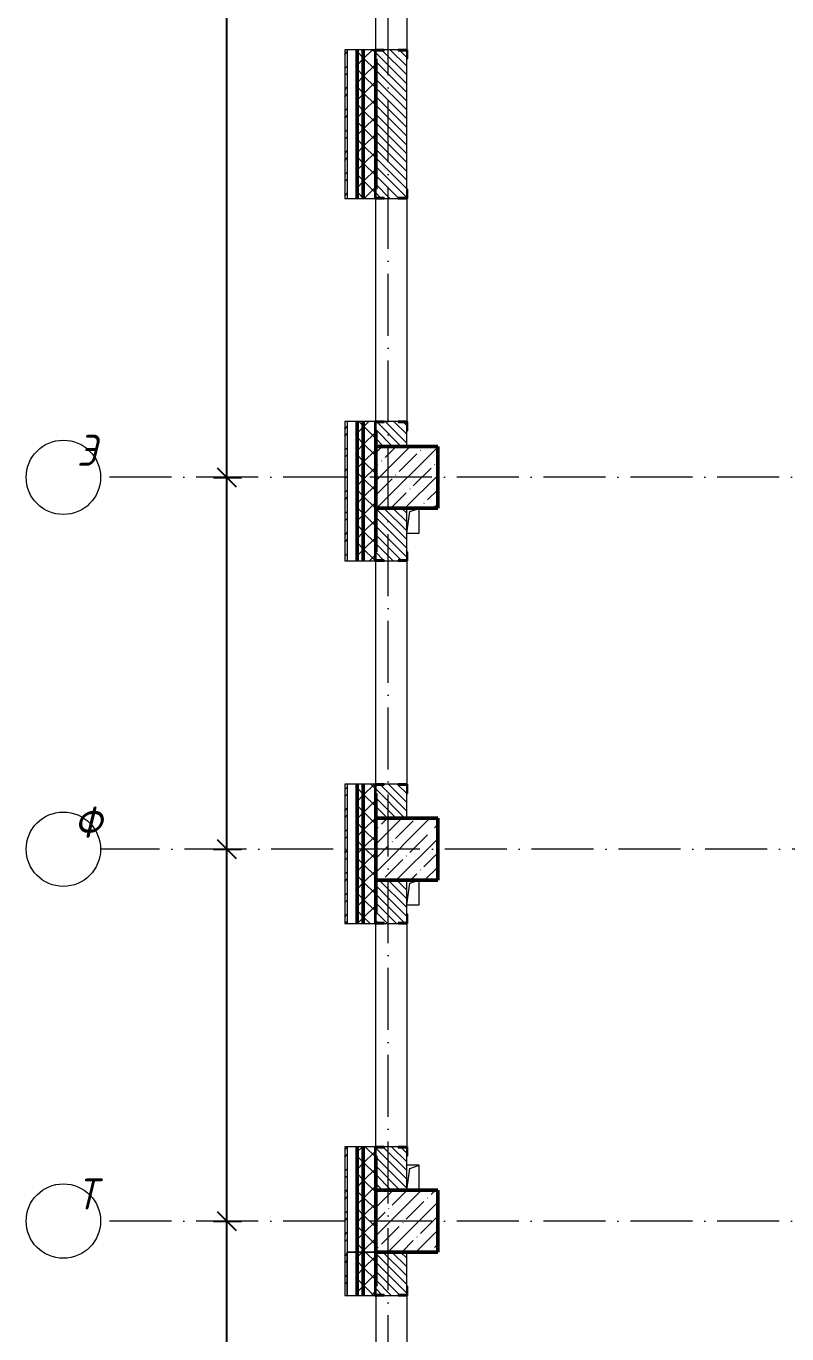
# Model space of a CAD drawing. Header units: millimetres. Extents: x -401725 to 250493, y 305116 to 802890.
# Drawn here: x 139417 to 145551, y 343757 to 354307 of the extents above; entities that cross this region are included whole.
import ezdxf

# ---------------------------------------------------------------- set-up
doc = ezdxf.new("R2010")
doc.units = ezdxf.units.MM
doc.linetypes.add('50_200_ШТРИХ_1Т_ш5_п1_п1_', pattern=[700, 500, -100, 0, -100])
for name, color, linetype, lineweight in [('A-____-____-DIMS', 7, 'Continuous', 9), ('A-GENM-____-MCUT', 7, 'Continuous', 25), ('A-GENM-____-OTLN', 7, 'Continuous', 9), ('A-GENM-____-OTLN-1', 7, 'Continuous', 25), ('A-WALL-____-MCUT-2', 7, 'Continuous', 50), ('A-WALL-____-MCUT-3', 7, 'Continuous', 9), ('A-WALL-____-OTLN', 7, 'Continuous', 9), ('A-WALL-____-PATT-1', 7, 'Continuous', 9), ('A-WALL-FNSH-MCUT-1', 7, 'Continuous', 9), ('S-COLS-____-MCUT', 7, 'Continuous', 50), ('S-COLS-____-OTLN', 7, 'Continuous', 9), ('S-GRID-____-IDEN', 7, 'Continuous', 9), ('S-GRID-____-OTLN-1', 7, '50_200_ШТРИХ_1Т_ш5_п1_п1_', 9)]:
    doc.layers.add(name, color=color, linetype=linetype, lineweight=lineweight)
doc.styles.add('ISOCPEUR_I', font='isocpeui.ttf', dxfattribs={"width": 0.9, "height": 2.5})
doc.dimstyles.new('ISO-2_5_0_9К_БОЛЬШОЙ_ОСИ', dxfattribs={"dimscale": 304.8, "dimtxt": 248.995294, "dimasz": 0.492126, "dimexe": 0.393701, "dimexo": 0, "dimgap": 0, "dimtad": 1, "dimdec": 0, "dimzin": 0, "dimdsep": 46, "dimtxsty": 'ISOCPEUR_I', "dimblk1": 'OBLIQUE', "dimblk2": 'OBLIQUE', "dimsah": 1, "dimcen": 0.09, "dimdle": 0.393701, "dimazin": 0, "dimtfac": 1, "dimtdec": 4, "dimtix": 1, "dimtmove": 0, "dimatfit": 3, "dimfxl": 1, "dimtvp": 1, "dimtolj": 1, "dimtzin": 0, "dimarcsym": 2})
pattern_1 = [(135, (144685.44, 312186.367), (-35.35534, -35.35534), [])]
pattern_2 = [(45, (144685.44, 312186.37), (-70.71068, 70.71068), []), (135, (144685.44, 312186.37), (-70.71068, -70.71068), [])]
pattern_3 = [(45, (144685.44, 312186.37), (-85.5366, 85.5366), []), (45, (144742.46, 312186.37), (-85.5366, 85.5366), [])]

# ---------------------------------------------------------------- blocks, each defined once
blk = doc.blocks.new('BSC_Колонна _Прямоугольная - 500х500-V41-АР1_План отверстий 3 этажа в осях 1-64_А-ГГ')
at = {"layer": 'S-COLS-____-OTLN'}
h = blk.add_hatch(dxfattribs=at)
h.set_pattern_fill('FP_78', color=256, style=0, pattern_type=2)
h.set_pattern_definition([(45, (2200, -32481.04), (-114.04925, 114.04925), []), (45, (2314.05, -32481.04), (-114.04925, 114.04925), [201.613, -40.323, 3.353, -36.97])])
h.paths.add_polyline_path([(-250, -250), (250, -250), (250, 250), (-250, 250), (-250, 74)], flags=0)
at = {"layer": 'S-COLS-____-MCUT'}
for p, q in [((250, 250), (-250, 250)), ((-250, 250), (-250, -250)), ((250, -250), (250, 250)), ((-250, -250), (250, -250))]:
    blk.add_line(p, q, dxfattribs=at)
blk = doc.blocks.new('BSC_Колонна _Прямоугольная - 500х500-V53-АР1_План отверстий 3 этажа в осях 1-64_А-ГГ')
at = {"layer": 'S-COLS-____-OTLN'}
h = blk.add_hatch(dxfattribs=at)
h.set_pattern_fill('FP_90', color=256, style=0, pattern_type=2)
h.set_pattern_definition([(45, (2200, -35481.04), (-114.04925, 114.04925), []), (45, (2314.05, -35481.04), (-114.04925, 114.04925), [201.613, -40.323, 3.353, -36.97])])
h.paths.add_polyline_path([(-250, -250), (250, -250), (250, 250), (-250, 250)], flags=0)
at = {"layer": 'S-COLS-____-MCUT'}
for p, q in [((250, 250), (-250, 250)), ((-250, 250), (-250, -250)), ((250, -250), (250, 250)), ((-250, -250), (250, -250))]:
    blk.add_line(p, q, dxfattribs=at)
blk = doc.blocks.new('BSC_Колонна _Прямоугольная - 500х500-V120-АР1_План отверстий 3 этажа в осях 1-64_А-ГГ')
at = {"layer": 'S-COLS-____-OTLN'}
h = blk.add_hatch(dxfattribs=at)
h.set_pattern_fill('FP_143', color=256, style=0, pattern_type=2)
h.set_pattern_definition([(45, (2200, -38481.04), (-114.04925, 114.04925), []), (45, (2314.05, -38481.04), (-114.04925, 114.04925), [201.613, -40.323, 3.353, -36.97])])
h.paths.add_polyline_path([(-250, -250), (250, -250), (250, 250), (-250, 250), (-250, 94)], flags=0)
at = {"layer": 'S-COLS-____-MCUT'}
for p, q in [((250, 250), (-250, 250)), ((-250, 250), (-250, -250)), ((250, -250), (250, 250)), ((-250, -250), (250, -250))]:
    blk.add_line(p, q, dxfattribs=at)
blk = doc.blocks.new('Фахверк_СКБ_Уголок - 250_2700-27497298-АР1_План отверстий 3 этажа в осях 1-64_А-ГГ')
at = {"layer": 'A-GENM-____-MCUT'}
for p, q in [((200, 181), (125, 181)), ((125, 181), (125, 106)), ((125, 106), (131, 106)), ((131, 106), (131, 175)), ((131, 175), (200, 175)), ((200, 175), (200, 181)), ((131, -6), (125, -6)), ((125, -6), (125, -81)), ((125, -81), (200, -81)), ((131, -75), (131, -6)), ((200, -75), (131, -75)), ((200, -81), (200, -75))]:
    blk.add_line(p, q, dxfattribs=at)
blk = doc.blocks.new('AR_Отверстие прямоугольное _в плите_ - AR_Отверстие прямоугольное _в плите_-30510733-АР1_План отверстий 3 этажа в осях 1-64_А-ГГ')
at = {"layer": 'A-GENM-____-OTLN'}
for p, q in [((50, 100), (-50, 100)), ((-50, -100), (-25, 75)), ((-25, 75), (50, 100)), ((50, -100), (50, 100)), ((-50, -100), (50, -100))]:
    blk.add_line(p, q, dxfattribs=at)
blk = doc.blocks.new('AR_Отверстие прямоугольное _в плите_ - AR_Отверстие прямоугольное _в плите_-V174-АР1_План отверстий 3 этажа в осях 1-64_А-ГГ')
at = {"layer": 'A-GENM-____-OTLN'}
for p, q in [((-50, -100), (-25, 75)), ((-25, 75), (50, 100)), ((50, -100), (50, 100)), ((-50, -100), (50, -100))]:
    blk.add_line(p, q, dxfattribs=at)
blk = doc.blocks.new('AR_Отверстие прямоугольное _в плите_ - AR_Отверстие прямоугольное _в плите_-V175-АР1_План отверстий 3 этажа в осях 1-64_А-ГГ')
at = {"layer": 'A-GENM-____-OTLN'}
for p, q in [((50, 100), (-50, 100)), ((-50, -100), (-25, 75)), ((-25, 75), (50, 100)), ((50, -100), (50, 100))]:
    blk.add_line(p, q, dxfattribs=at)
blk = doc.blocks.new('Ось сетки - Круг_Ø6_00__ISO-2_5_0_9K_-25732049-АР1_План отверстий 3 этажа в осях 1-64_А-ГГ')
at = {"layer": 'S-GRID-____-IDEN'}
blk.add_circle((0, 0), 3, dxfattribs=at)
blk = doc.blocks.new('_Oblique')
at = {"color": 0, "linetype": 'ByBlock', "lineweight": -2}
blk.add_line((-0.5, -0.5), (0.5, 0.5), dxfattribs=at)
blk = doc.blocks.new('*D10097')
at = {"layer": 'A-____-____-DIMS', "color": 0, "lineweight": -2, "transparency": 16777216}
for p, q in [((141034, 338547), (141034, 344787)), ((140928, 344667), (141154, 344667)), ((140928, 338667), (141154, 338667))]:
    blk.add_line(p, q, dxfattribs=at)
at = {"layer": 'Defpoints', "color": 0, "transparency": 16777216}
for p in [(140928, 344667), (141034, 344667), (140928, 338667)]:
    blk.add_point(p, dxfattribs=at)
at = {"layer": 'A-____-____-DIMS', "color": 0, "lineweight": -2, "transparency": 16777216, "xscale": 150, "yscale": 150, "zscale": 150}
for p, rotation in [((141034, 344667), 90), ((141034, 338667), 270)]:
    blk.add_blockref('_Oblique', p, dxfattribs=dict(at, rotation=rotation))
at = {"layer": 'A-____-____-DIMS', "color": 0, "transparency": 16777216, "insert": (141033, 341667), "char_height": 2.5, "width": 758.48, "attachment_point": 5, "rotation": 90, "style": 'ISOCPEUR_I'}
blk.add_mtext('\\A1;6000', dxfattribs=at)
blk = doc.blocks.new('*D10098')
at = {"layer": 'A-____-____-DIMS', "color": 0, "lineweight": -2, "transparency": 16777216}
for p, q in [((141034, 344547), (141034, 347787)), ((140928, 347667), (141154, 347667)), ((140928, 344667), (141154, 344667))]:
    blk.add_line(p, q, dxfattribs=at)
at = {"layer": 'Defpoints', "color": 0, "transparency": 16777216}
for p in [(140928, 347667), (141034, 347667), (140928, 344667)]:
    blk.add_point(p, dxfattribs=at)
at = {"layer": 'A-____-____-DIMS', "color": 0, "lineweight": -2, "transparency": 16777216, "xscale": 150, "yscale": 150, "zscale": 150}
for p, rotation in [((141034, 347667), 90), ((141034, 344667), 270)]:
    blk.add_blockref('_Oblique', p, dxfattribs=dict(at, rotation=rotation))
at = {"layer": 'A-____-____-DIMS', "color": 0, "transparency": 16777216, "insert": (141033, 346167), "char_height": 2.5, "width": 758.48, "attachment_point": 5, "rotation": 90, "style": 'ISOCPEUR_I'}
blk.add_mtext('\\A1;3000', dxfattribs=at)
blk = doc.blocks.new('*D10099')
at = {"layer": 'A-____-____-DIMS', "color": 0, "lineweight": -2, "transparency": 16777216}
for p, q in [((141034, 347547), (141034, 350787)), ((140928, 350667), (141154, 350667)), ((140928, 347667), (141154, 347667))]:
    blk.add_line(p, q, dxfattribs=at)
at = {"layer": 'Defpoints', "color": 0, "transparency": 16777216}
for p in [(140928, 350667), (141034, 350667), (140928, 347667)]:
    blk.add_point(p, dxfattribs=at)
at = {"layer": 'A-____-____-DIMS', "color": 0, "lineweight": -2, "transparency": 16777216, "xscale": 150, "yscale": 150, "zscale": 150}
for p, rotation in [((141034, 350667), 90), ((141034, 347667), 270)]:
    blk.add_blockref('_Oblique', p, dxfattribs=dict(at, rotation=rotation))
at = {"layer": 'A-____-____-DIMS', "color": 0, "transparency": 16777216, "insert": (141033, 349167), "char_height": 2.5, "width": 758.48, "attachment_point": 5, "rotation": 90, "style": 'ISOCPEUR_I'}
blk.add_mtext('\\A1;3000', dxfattribs=at)
blk = doc.blocks.new('*D10100')
at = {"layer": 'A-____-____-DIMS', "color": 0, "lineweight": -2, "transparency": 16777216}
for p, q in [((141034, 350547), (141034, 356287)), ((140928, 356167), (141154, 356167)), ((140928, 350667), (141154, 350667))]:
    blk.add_line(p, q, dxfattribs=at)
at = {"layer": 'Defpoints', "color": 0, "transparency": 16777216}
for p in [(140928, 356167), (141034, 356167), (140928, 350667)]:
    blk.add_point(p, dxfattribs=at)
at = {"layer": 'A-____-____-DIMS', "color": 0, "lineweight": -2, "transparency": 16777216, "xscale": 150, "yscale": 150, "zscale": 150}
for p, rotation in [((141034, 356167), 90), ((141034, 350667), 270)]:
    blk.add_blockref('_Oblique', p, dxfattribs=dict(at, rotation=rotation))
at = {"layer": 'A-____-____-DIMS', "color": 0, "transparency": 16777216, "insert": (141033, 353417), "char_height": 2.5, "width": 758.48, "attachment_point": 5, "rotation": 90, "style": 'ISOCPEUR_I'}
blk.add_mtext('\\A1;5500', dxfattribs=at)

msp = doc.modelspace()

# ---------------------------------------------------------------- hatches: boundary and pattern name
at = {"layer": 'A-WALL-____-PATT-1'}
h = msp.add_hatch(dxfattribs=at)
h.set_pattern_fill('FP_3', color=256, style=0, pattern_type=2)
h.set_pattern_definition(pattern_3)
h.paths.add_polyline_path([(142005.4376, 344247.4093), (142005.4376, 345267.4093), (141985.4376, 345267.4093), (141985.4376, 344247.4093)], flags=0)
h.paths.add_polyline_path([(141985.4376, 347067.4093), (142005.4376, 347067.4093), (142005.4376, 348192.4093), (141985.4376, 348192.4093), (141985.4376, 347321.6357)], flags=0)
h.paths.add_polyline_path([(142005.4376, 349992.4093), (142005.4376, 351117.4093), (141985.4376, 351117.4093), (141985.4376, 349992.4093)], flags=0)
h.paths.add_polyline_path([(142005.4376, 352917.4093), (142005.4376, 354117.4093), (141985.4376, 354117.4093), (141985.4376, 352917.4093)], flags=0)
h.paths.add_polyline_path([(142005.4376, 355917.4093), (142005.4376, 357117.4093), (141985.4376, 357117.4093), (141985.4376, 355917.4093)], flags=0)
h.paths.add_polyline_path([(142005.4376, 358917.4093), (142005.4376, 360167.4093), (141985.4376, 360167.4093), (141985.4376, 358917.4093)], flags=0)
h = msp.add_hatch(dxfattribs=at)
h.set_pattern_fill('FP_1', color=256, style=0, pattern_type=2)
h.set_pattern_definition(pattern_2)
h.paths.add_polyline_path([(142135.4376, 344417.4093), (142135.4376, 345267.4093), (142085.4376, 345267.4093), (142085.4376, 344417.4093)], flags=0)
h.paths.add_polyline_path([(142085.4376, 347067.4093), (142135.4376, 347067.4093), (142135.4376, 348192.4093), (142085.4376, 348192.4093), (142085.4376, 347321.6357)], flags=0)
h.paths.add_polyline_path([(142135.4376, 349992.4093), (142135.4376, 351117.4093), (142085.4376, 351117.4093), (142085.4376, 349992.4093)], flags=0)
h.paths.add_polyline_path([(142085.4376, 352917.4093), (142135.4376, 352917.4093), (142135.4376, 354117.4093), (142085.4376, 354117.4093)], flags=0)
h.paths.add_polyline_path([(142135.4376, 355917.4093), (142135.4376, 357117.4093), (142085.4376, 357117.4093), (142085.4376, 355917.4093)], flags=0)
h.paths.add_polyline_path([(142135.4376, 358917.4093), (142135.4376, 360067.4093), (142085.4376, 360067.4093), (142085.4376, 358917.4093)], flags=0)
h = msp.add_hatch(dxfattribs=at)
h.set_pattern_fill('FP_1', color=256, style=0, pattern_type=2)
h.set_pattern_definition(pattern_2)
h.paths.add_polyline_path([(142235.4376, 344417.4093), (142235.4376, 345192.4093), (142229.4376, 345192.4093), (142229.4376, 345267.4093), (142135.4376, 345267.4093), (142135.4376, 344417.4093)], flags=0)
h.paths.add_polyline_path([(142135.4376, 347067.4093), (142229.4376, 347067.4093), (142229.4376, 347142.4093), (142235.4376, 347142.4093), (142235.4376, 348117.4093), (142229.4376, 348117.4093), (142229.4376, 348192.4093), (142135.4376, 348192.4093), (142135.4376, 347321.6357)], flags=0)
h.paths.add_polyline_path([(142135.4376, 349992.4093), (142229.4376, 349992.4093), (142229.4376, 350067.4093), (142235.4376, 350067.4093), (142235.4376, 351042.4093), (142229.4376, 351042.4093), (142229.4376, 351117.4093), (142135.4376, 351117.4093), (142135.4376, 349998.4093)], flags=0)
h.paths.add_polyline_path([(142135.4376, 352917.4093), (142229.4376, 352917.4093), (142229.4376, 352992.4093), (142235.4376, 352992.4093), (142235.4376, 354042.4093), (142229.4376, 354042.4093), (142229.4376, 354117.4093), (142135.4376, 354117.4093), (142135.4376, 352923.4093)], flags=0)
h.paths.add_polyline_path([(142135.4376, 355917.4093), (142235.4376, 355917.4093), (142235.4376, 357042.4093), (142229.4376, 357042.4093), (142229.4376, 357117.4093), (142135.4376, 357117.4093), (142135.4376, 355921.9395)], flags=0)
h.paths.add_polyline_path([(142135.4376, 358917.4093), (142229.4376, 358917.4093), (142229.4376, 358992.4093), (142235.4376, 358992.4093), (142235.4376, 360017.4093), (142135.4376, 360017.4093), (142135.4376, 359362.061)], flags=0)
h = msp.add_hatch(dxfattribs=at)
h.set_pattern_fill('FP_6', color=256, style=0, pattern_type=2)
h.set_pattern_definition(pattern_1)
h.paths.add_polyline_path([(142429.4376, 350917.4093), (142485.4376, 350917.4093), (142485.4376, 351111.4093), (142416.4376, 351111.4093), (142416.4376, 351117.4093), (142304.4376, 351117.4093), (142304.4376, 351111.4093), (142235.4376, 351111.4093), (142235.4376, 350917.4093)], flags=0)
h.paths.add_polyline_path([(142304.4376, 352917.4093), (142416.4376, 352917.4093), (142416.4376, 352923.4093), (142485.4376, 352923.4093), (142485.4376, 354111.4093), (142416.4376, 354111.4093), (142416.4376, 354117.4093), (142304.4376, 354117.4093), (142304.4376, 354111.4093), (142235.4376, 354111.4093), (142235.4376, 352923.4093), (142304.4376, 352923.4093)], flags=0)
h = msp.add_hatch(dxfattribs=at)
h.set_pattern_fill('FP_6', color=256, style=0, pattern_type=2)
h.set_pattern_definition(pattern_1)
h.paths.add_polyline_path([(142235.7531, 347917.4093), (142485.4376, 347917.4093), (142485.4376, 348186.4093), (142416.4376, 348186.4093), (142416.4376, 348192.4093), (142304.4376, 348192.4093), (142304.4376, 348186.4093), (142235.4376, 348186.4093), (142235.4376, 347917.4093)], flags=0)
h.paths.add_polyline_path([(142416.4376, 349992.4093), (142416.4376, 349998.4093), (142485.4376, 349998.4093), (142485.4376, 350417.0619), (142235.4376, 350417.0619), (142235.4376, 349998.4093), (142304.4376, 349998.4093), (142304.4376, 349992.4093)], flags=0)
h = msp.add_hatch(dxfattribs=at)
h.set_pattern_fill('FP_6', color=256, style=0, pattern_type=2)
h.set_pattern_definition(pattern_1)
h.paths.add_polyline_path([(142235.4376, 344917.4093), (142485.4376, 344917.4093), (142485.4376, 345261.4093), (142416.4376, 345261.4093), (142416.4376, 345267.4093), (142304.4376, 345267.4093), (142304.4376, 345261.4093), (142235.4376, 345261.4093), (142235.4376, 345011.4093)], flags=0)
h.paths.add_polyline_path([(142416.4376, 347067.4093), (142416.4376, 347073.4093), (142485.4376, 347073.4093), (142485.4376, 347417.4093), (142235.4376, 347417.4093), (142235.4376, 347073.4093), (142304.4376, 347073.4093), (142304.4376, 347067.4093)], flags=0)
h = msp.add_hatch(dxfattribs=at)
h.set_pattern_fill('FP_1', color=256, style=0, pattern_type=2)
h.set_pattern_definition(pattern_2)
h.paths.add_polyline_path([(142135.4376, 341067.4093), (142135.4376, 342267.4093), (142085.4376, 342267.4093), (142085.4376, 341067.4093)], flags=0)
h.paths.add_polyline_path([(142085.4376, 344067.4093), (142135.4376, 344067.4093), (142135.4376, 344417.4093), (142085.4376, 344417.4093)], flags=0)
h = msp.add_hatch(dxfattribs=at)
h.set_pattern_fill('FP_1', color=256, style=0, pattern_type=2)
h.set_pattern_definition(pattern_2)
h.paths.add_polyline_path([(142135.4376, 341067.4093), (142229.4376, 341067.4093), (142229.4376, 341142.4093), (142235.4376, 341142.4093), (142235.4376, 342192.4093), (142229.4376, 342192.4093), (142229.4376, 342267.4093), (142135.4376, 342267.4093), (142135.4376, 341073.4093)], flags=0)
h.paths.add_polyline_path([(142135.4376, 344067.4093), (142229.4376, 344067.4093), (142229.4376, 344142.4093), (142235.4376, 344142.4093), (142235.4376, 344417.4093), (142135.4376, 344417.4093), (142135.4376, 344073.4093)], flags=0)
h = msp.add_hatch(dxfattribs=at)
h.set_pattern_fill('FP_6', color=256, style=0, pattern_type=2)
h.set_pattern_definition(pattern_1)
h.paths.add_polyline_path([(142416.4376, 335917.4093), (142485.4376, 335917.4093), (142485.4376, 336261.4093), (142416.4376, 336261.4093), (142416.4376, 336267.4093), (142304.4376, 336267.4093), (142304.4376, 336261.4093), (142235.4376, 336261.4093), (142235.4376, 335917.4093), (142304.4376, 335917.4093)], flags=0)
h.paths.add_polyline_path([(142416.4376, 341067.4093), (142416.4376, 341073.4093), (142485.4376, 341073.4093), (142485.4376, 342261.4093), (142416.4376, 342261.4093), (142416.4376, 342267.4093), (142304.4376, 342267.4093), (142304.4376, 342261.4093), (142235.4376, 342261.4093), (142235.4376, 341073.4093), (142304.4376, 341073.4093), (142304.4376, 341067.4093)], flags=0)
h.paths.add_polyline_path([(142416.4376, 344067.4093), (142416.4376, 344073.4093), (142485.4376, 344073.4093), (142485.4376, 344417.4093), (142235.4376, 344417.4093), (142235.4376, 344073.4093), (142304.4376, 344073.4093), (142304.4376, 344067.4093)], flags=0)
h = msp.add_hatch(dxfattribs=at)
h.set_pattern_fill('FP_3', color=256, style=0, pattern_type=2)
h.set_pattern_definition(pattern_3)
h.paths.add_polyline_path([(141985.4376, 341067.4093), (142005.4376, 341067.4093), (142005.4376, 342267.4093), (141985.4376, 342267.4093)], flags=0)
h.paths.add_polyline_path([(142005.4376, 344067.4093), (142005.4376, 344247.4093), (141985.4376, 344247.4093), (141985.4376, 344067.4093)], flags=0)

# ---------------------------------------------------------------- linework, layer by layer
at = {"layer": 'A-WALL-____-MCUT-2'}
for p, q in [((142085.4376, 352917.4093), (142085.4376, 354117.4093)), ((142135.4376, 352917.4093), (142135.4376, 354117.4093)), ((142235.4376, 354042.4093), (142235.4376, 352992.4093)), ((142085.4376, 349992.4093), (142085.4376, 351117.4093)), ((142135.4376, 349992.4093), (142135.4376, 351117.4093)), ((142235.4376, 351042.4093), (142235.4376, 350917.4093)), ((142235.4376, 350417.0619), (142235.4376, 350067.4093)), ((142085.4376, 347067.4093), (142085.4376, 348192.4093)), ((142135.4376, 347067.4093), (142135.4376, 348192.4093)), ((142235.4376, 348117.4093), (142235.4376, 347917.4093)), ((142235.4376, 347417.4093), (142235.4376, 347142.4093)), ((142085.4376, 344417.4093), (142085.4376, 345267.4093)), ((142135.4376, 344417.4093), (142135.4376, 345267.4093)), ((142235.4376, 345192.4093), (142235.4376, 344917.4093)), ((142085.4376, 344067.4093), (142085.4376, 344417.4093)), ((142135.4376, 344067.4093), (142135.4376, 344417.4093)), ((142235.4376, 344417.4093), (142235.4376, 344142.4093)), ((142235.4376, 344142.4093), (142235.4376, 344417.4093))]:
    msp.add_line(p, q, dxfattribs=at)
at = {"layer": 'A-WALL-____-MCUT-3'}
for p, q in [((142229.4376, 354117.4093), (142005.4376, 354117.4093)), ((142005.4376, 354117.4093), (142005.4376, 352917.4093)), ((142416.4376, 354117.4093), (142304.4376, 354117.4093)), ((142485.4376, 352992.4093), (142485.4376, 354042.4093)), ((142005.4376, 352917.4093), (142229.4376, 352917.4093)), ((142304.4376, 352917.4093), (142416.4376, 352917.4093)), ((142229.4376, 351117.4093), (142005.4376, 351117.4093)), ((142005.4376, 351117.4093), (142005.4376, 349992.4093)), ((142416.4376, 351117.4093), (142304.4376, 351117.4093)), ((142485.4376, 350917.4093), (142485.4376, 351042.4093)), ((142485.4376, 350417.0619), (142235.4376, 350417.0619)), ((142485.4376, 350067.4093), (142485.4376, 350417.0619)), ((142005.4376, 349992.4093), (142229.4376, 349992.4093)), ((142304.4376, 349992.4093), (142416.4376, 349992.4093)), ((142229.4376, 348192.4093), (142005.4376, 348192.4093)), ((142005.4376, 348192.4093), (142005.4376, 347067.4093)), ((142416.4376, 348192.4093), (142304.4376, 348192.4093)), ((142485.4376, 347917.4093), (142485.4376, 348117.4093)), ((142485.4376, 347142.4093), (142485.4376, 347417.4093)), ((142005.4376, 347067.4093), (142229.4376, 347067.4093)), ((142304.4376, 347067.4093), (142416.4376, 347067.4093)), ((142229.4376, 345267.4093), (142005.4376, 345267.4093)), ((142005.4376, 345267.4093), (142005.4376, 344417.4093)), ((142416.4376, 345267.4093), (142304.4376, 345267.4093)), ((142485.4376, 344917.4093), (142485.4376, 345192.4093)), ((142005.4376, 344417.4093), (142235.4376, 344417.4093)), ((142235.4376, 344417.4093), (142005.4376, 344417.4093)), ((142005.4376, 344417.4093), (142005.4376, 344067.4093)), ((142485.4376, 344142.4093), (142485.4376, 344417.4093)), ((142005.4376, 344067.4093), (142005.4376, 344247.4093)), ((142005.4376, 344067.4093), (142229.4376, 344067.4093)), ((142304.4376, 344067.4093), (142416.4376, 344067.4093))]:
    msp.add_line(p, q, dxfattribs=at)
at = {"layer": 'A-WALL-____-OTLN'}
for p, q in [((142235.4376, 354117.4093), (142235.4376, 355917.4093)), ((142485.4376, 355917.4093), (142485.4376, 354117.4093)), ((142235.4376, 351117.4093), (142235.4376, 352917.4093)), ((142485.4376, 352917.4093), (142485.4376, 351117.4093)), ((142235.4376, 348192.4093), (142235.4376, 349992.4093)), ((142485.4376, 349992.4093), (142485.4376, 348192.4093)), ((142235.4376, 345267.4093), (142235.4376, 347067.4093)), ((142485.4376, 347067.4093), (142485.4376, 345267.4093)), ((142235.4376, 344067.4093), (142235.4376, 342267.4093)), ((142485.4376, 344067.4093), (142485.4376, 342267.4093))]:
    msp.add_line(p, q, dxfattribs=at)
at = {"layer": 'A-WALL-FNSH-MCUT-1'}
for p, q in [((141985.4376, 354117.4093), (141985.4376, 352917.4093)), ((142005.4376, 354117.4093), (141985.4376, 354117.4093)), ((141985.4376, 352917.4093), (142005.4376, 352917.4093)), ((141985.4376, 351117.4093), (141985.4376, 349992.4093)), ((142005.4376, 351117.4093), (141985.4376, 351117.4093)), ((141985.4376, 349992.4093), (142005.4376, 349992.4093)), ((141985.4376, 348192.4093), (141985.4376, 347067.4093)), ((142005.4376, 348192.4093), (141985.4376, 348192.4093)), ((141985.4376, 347067.4093), (142005.4376, 347067.4093)), ((141985.4376, 345267.4093), (141985.4376, 344247.4093)), ((142005.4376, 345267.4093), (141985.4376, 345267.4093)), ((142005.4376, 344247.4093), (142005.4376, 344417.4093)), ((141985.4376, 344247.4093), (141985.4376, 344067.4093)), ((141985.4376, 344067.4093), (142005.4376, 344067.4093))]:
    msp.add_line(p, q, dxfattribs=at)
at = {"layer": 'S-GRID-____-OTLN-1'}
for p, q in [((142335.4376, 307703.761), (142335.4376, 362067.327)), ((171393.1768, 350667.4093), (140016.6674, 350667.4093)), ((150993.9235, 347667.4093), (140016.6674, 347667.4093)), ((171393.1768, 344667.4093), (140016.6674, 344667.4093))]:
    msp.add_line(p, q, dxfattribs=at)

# ---------------------------------------------------------------- block references
at = {"layer": 'A-GENM-____-OTLN'}
for name, p in [('AR_Отверстие прямоугольное _в плите_ - AR_Отверстие прямоугольное _в плите_-30510733-АР1_План отверстий 3 этажа в осях 1-64_А-ГГ', (142535.4376, 350317.0619)), ('AR_Отверстие прямоугольное _в плите_ - AR_Отверстие прямоугольное _в плите_-V174-АР1_План отверстий 3 этажа в осях 1-64_А-ГГ', (142535.4376, 347317.4093)), ('AR_Отверстие прямоугольное _в плите_ - AR_Отверстие прямоугольное _в плите_-V175-АР1_План отверстий 3 этажа в осях 1-64_А-ГГ', (142535.4376, 345017.4093))]:
    msp.add_blockref(name, p, dxfattribs=at)
at = {"layer": 'A-GENM-____-OTLN-1'}
for p, rotation in [((142310.4376, 354242.4093), 269.9999999999999), ((142410.4376, 352792.4093), 89.99999999999991), ((142310.4376, 351242.4093), 269.9999999999999), ((142410.4376, 349867.4093), 89.99999999999991), ((142310.4376, 348317.4093), 269.9999999999999), ((142410.4376, 346942.4093), 89.99999999999991), ((142310.4376, 345392.4093), 269.9999999999999), ((142410.4376, 343942.4093), 89.99999999999991)]:
    msp.add_blockref('Фахверк_СКБ_Уголок - 250_2700-27497298-АР1_План отверстий 3 этажа в осях 1-64_А-ГГ', p, dxfattribs=dict(at, rotation=rotation))
at = {"layer": 'S-COLS-____-OTLN'}
for name, p in [('BSC_Колонна _Прямоугольная - 500х500-V120-АР1_План отверстий 3 этажа в осях 1-64_А-ГГ', (142485.4376, 350667.4093)), ('BSC_Колонна _Прямоугольная - 500х500-V53-АР1_План отверстий 3 этажа в осях 1-64_А-ГГ', (142485.4376, 347667.4093)), ('BSC_Колонна _Прямоугольная - 500х500-V41-АР1_План отверстий 3 этажа в осях 1-64_А-ГГ', (142485.4376, 344667.4093))]:
    msp.add_blockref(name, p, dxfattribs=at)
at = {"layer": 'S-GRID-____-IDEN', "xscale": 99.99999999999993, "yscale": 99.99999999999993, "zscale": 99.99999999999993}
for p, rotation in [((139716.6674, 350667.4093), 89.99999999999982), ((139716.6674, 347667.4093), 89.9999999999998), ((139716.6674, 344667.4093), 89.9999999999998)]:
    msp.add_blockref('Ось сетки - Круг_Ø6_00__ISO-2_5_0_9K_-25732049-АР1_План отверстий 3 этажа в осях 1-64_А-ГГ', p, dxfattribs=dict(at, rotation=rotation))

# ---------------------------------------------------------------- texts
at = {"layer": 'S-GRID-____-IDEN', "char_height": 250, "attachment_point": 1, "style": 'ISOCPEUR_I'}
for s, insert, width in [('\\fISOCPEUR|b0|i1|c204|p34|;\\W.9;Э', (139825.5121, 351010.7389), 223.670812), ('\\fISOCPEUR|b0|i1|c204|p34|;\\W.9;Ф', (139801.6621, 348010.7389), 281.392312), ('\\fISOCPEUR|b0|i1|c204|p34|;\\W.9;Т', (139825.5121, 345010.7389), 223.670812)]:
    msp.add_mtext(s, dxfattribs=dict(at, insert=insert, width=width))

# ---------------------------------------------------------------- dimensions: what is measured, and where the dimension line sits
at = {"layer": 'A-____-____-DIMS'}
for base, p1, p2, override, picture, middle in [((141034.042, 356167.4093), (140927.976, 350667.4093), (140927.976, 356167.4093), {"dimpost": '<>', "dimfxl": 5500}, '*D10100', (141032.792, 353417.4093)), ((141034.042, 350667.4093), (140927.976, 347667.4093), (140927.976, 350667.4093), {"dimpost": '<>', "dimfxl": 3000}, '*D10099', (141032.792, 349167.4093)), ((141034.042, 347667.4093), (140927.976, 344667.4093), (140927.976, 347667.4093), {"dimpost": '<>', "dimfxl": 3000}, '*D10098', (141032.792, 346167.4093)), ((141034.042, 344667.4093), (140927.976, 338667.4093), (140927.976, 344667.4093), {"dimpost": '<>', "dimfxl": 6000}, '*D10097', (141032.792, 341667.4093))]:
    dim = msp.add_linear_dim(base=base, p1=p1, p2=p2, angle=90, dimstyle='ISO-2_5_0_9К_БОЛЬШОЙ_ОСИ', override=override, dxfattribs=at)
    dim.commit()
    dim.dimension.update_dxf_attribs({"geometry": picture, "text_midpoint": middle})

doc.saveas('drawing.dxf')
